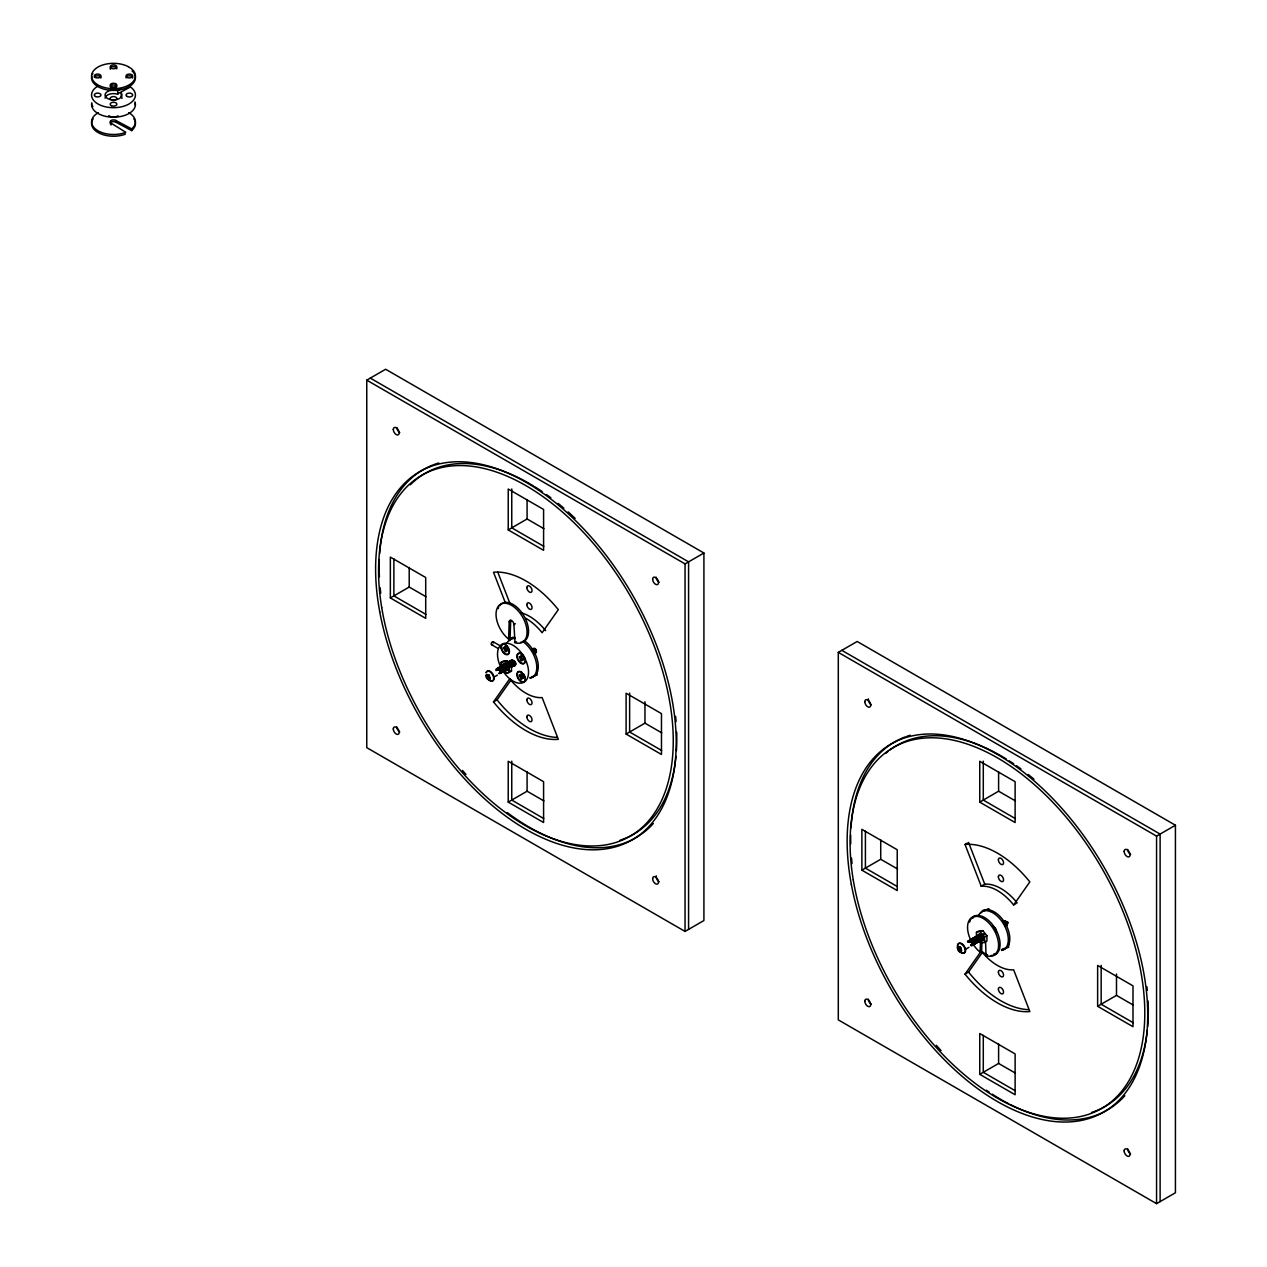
<?xml version="1.0" encoding="UTF-8"?>
<svg xmlns="http://www.w3.org/2000/svg" width="1267" height="1267" viewBox="0 0 1267 1267"><rect width="100%" height="100%" fill="white"/><g stroke="black" fill="none" stroke-linecap="round" stroke-linejoin="round"><path stroke-width="1.5" d="M502.872 665.919L504.123 664.035L503.585 665.777A3.088 1.774 42.5 0 1 506.04 667.962L506.42 669.309A2.867 1.615 45.1 0 1 504.314 670.116L503.838 669.863M976.524 941.951L977.443 942.157A2.819 1.568 40.6 0 0 978.583 941.508L978.599 940.747A3.088 1.647 43.5 0 0 976.778 938.166L975.907 936.82A2.819 1.568 40.8 0 1 977.047 936.17L977.966 936.376A3.088 1.774 42.5 0 1 980.373 938.578C983.018 944.992 985.045 931.435 982.289 940.367L983.525 936.915M499.832 672.191A3.088 1.805 42.7 0 0 500.322 672.429L501.241 672.634A2.819 1.568 40.8 0 0 502.365 671.969L502.065 670.322A3.088 1.647 43.5 0 0 500.576 668.643L499.705 667.297A2.819 1.568 40.8 0 1 500.845 666.632L501.764 666.854A3.072 1.805 42.8 0 1 504.218 669.071L504.551 670.401A2.867 1.615 44.8 0 1 502.445 671.177L501.97 670.94M496.585 669.404A2.882 1.631 44.3 0 1 498.232 668.469L498.691 668.628A2.455 1.378 44.5 0 1 501.89 669.103A2.455 1.378 44.5 0 1 501.415 671.763L501.431 672.508A2.819 1.568 40.7 0 1 500.307 673.173L499.388 672.951A2.455 1.378 44.5 0 0 500.022 670.18A2.455 1.378 44.5 0 0 496.822 669.641L496.902 668.913A2.819 1.568 40.8 0 1 498.026 668.263L498.945 668.469A3.072 1.774 42.5 0 1 501.384 670.686L501.748 672.017A2.867 1.615 44.8 0 1 500.544 673.03L499.641 672.809M500.956 666.885A2.455 1.378 44.5 0 1 504.123 668.517A2.455 1.378 44.5 0 1 503.284 670.671L503.3 671.431A2.819 1.568 40.8 0 1 502.175 672.096L501.257 671.874A2.455 1.378 44.5 0 0 502.065 669.8A2.455 1.378 44.5 0 0 498.897 668.152M497.947 669.562A3.072 1.647 43.5 0 1 497.82 669.134L497.836 668.374A2.819 1.568 40.6 0 1 498.976 667.725L499.42 667.772A2.867 1.615 44.8 0 1 500.608 666.775A2.819 1.568 40.8 0 1 501.78 666.094L502.223 666.157A2.867 1.615 44.8 0 1 503.411 665.159A2.819 1.568 40.8 0 1 504.583 664.478L505.501 664.684A3.072 1.774 42.5 0 1 507.307 665.999L505.422 664.446L508.415 668.723L507.465 667.028L508.146 669.435L507.148 668.453L506.262 670.528L506.135 669.055A3.088 1.647 43.5 0 0 504.314 666.474L502.476 665.698A2.867 1.615 44.8 0 0 501.273 666.711L501.289 667.123A2.455 1.378 44.5 0 1 504.504 667.677A2.455 1.378 44.5 0 1 504.028 670.338L504.979 670.465A2.819 1.568 40.6 0 0 506.119 669.815L508.827 668.485L508.7 667.155M502.635 665.999A2.455 1.378 44.5 0 1 505.802 667.63A2.455 1.378 44.5 0 1 504.979 669.8L505.913 669.926A2.819 1.568 40.6 0 0 507.053 669.277L508.336 667.899L507.544 669.926L507.085 668.517A3.088 1.647 43.5 0 0 505.248 665.935L503.411 665.159M508.59 639.106L509.191 621.875A3.342 1.932 60 0 1 511.551 620.513A3.342 1.932 60 0 1 513.911 624.599L515.035 642.702A21.935 12.67 60 0 0 524.253 620.292A21.935 12.67 60 0 0 498.533 605.974A21.935 12.67 60 0 0 508.59 639.106L510.078 638.235L510.68 621.004A3.342 1.932 60 0 1 510.759 620.355M506.832 669.514L508.162 668.2L508.621 669.166L506.848 670.386L508.843 668.073L508.146 667.519L508.289 669.119M511.219 667.06A2.867 1.615 45.1 0 0 512.042 666.078L511.694 664.747A3.072 1.774 42.5 0 0 509.255 662.546L508.32 662.324A2.819 1.568 40.8 0 0 507.354 662.689A2.867 1.615 44.8 0 1 508.083 662.451L509.936 663.227A3.088 1.647 43.5 0 1 511.757 665.824L511.725 666.569A2.819 1.568 40.6 0 1 511.33 667.076M511.06 665.682A3.088 1.774 42.6 0 0 511.535 665.919L512.47 666.141A2.819 1.568 40.8 0 0 513.594 665.492L513.626 664.732A2.455 1.378 44.5 0 0 514.671 663.1A2.455 1.378 44.5 0 0 512.074 660.836L511.139 660.693A2.819 1.568 40.8 0 0 509.999 661.358L509.967 662.103A2.455 1.378 44.5 0 1 513.119 662.609A2.455 1.378 44.5 0 1 512.644 665.27L512.66 666.03A2.819 1.568 40.6 0 1 511.535 666.68M509.065 661.897A2.819 1.568 40.8 0 1 510.189 661.231L510.649 661.295A2.867 1.615 44.8 0 1 511.836 660.297L513.673 661.073A3.088 1.647 43.5 0 1 515.495 663.655L515.479 664.415A2.819 1.568 40.6 0 1 514.339 665.064L513.42 664.858A3.088 1.774 42.5 0 1 512.929 664.605M968.4 941.904L968.431 941.143A2.819 1.568 40.8 0 1 969.556 940.494L970.474 940.7A3.072 1.774 42.5 0 1 972.913 942.917M972.137 939.734L972.169 938.99A2.819 1.568 40.8 0 1 973.294 938.324L974.212 938.546A3.072 1.805 42.7 0 1 976.683 940.763M973.214 939.639A3.072 1.647 43.5 0 1 973.088 939.195L973.104 938.451A2.819 1.568 40.8 0 1 974.228 937.786L975.162 937.992A3.088 1.774 42.5 0 1 977.57 940.193L977.95 941.555A2.867 1.615 45.1 0 1 975.843 942.347L975.368 942.094M970.886 945.261A2.455 1.378 44.5 0 0 971.346 942.6A2.455 1.378 44.5 0 0 968.146 942.062A2.882 1.631 44.3 0 1 969.762 940.7L971.156 941.413A3.072 1.647 43.5 0 1 972.977 943.994L972.961 944.754A2.819 1.568 40.7 0 1 971.821 945.404M969.984 940.557L970.063 940.209A2.867 1.615 44.8 0 1 971.631 939.623L972.09 939.781A2.455 1.378 44.5 0 1 975.289 940.257A2.455 1.378 44.5 0 1 974.814 942.917L974.83 943.662A2.819 1.568 40.8 0 1 973.705 944.327L972.771 944.105A3.088 1.774 42.5 0 1 972.296 943.852L971.995 943.456A3.088 1.821 42.7 0 0 970.031 941.46L968.622 941.033A2.819 1.568 40.7 0 0 967.481 941.682M975.099 942.236A3.088 1.774 42.5 0 0 975.574 942.474L976.509 942.696A2.819 1.568 40.6 0 0 977.633 942.046L977.665 941.286A3.088 1.647 43.5 0 0 975.843 938.704L974.972 937.358A2.819 1.568 40.8 0 1 976.113 936.709L977.031 936.915A3.072 1.774 42.5 0 1 979.47 939.132L979.819 940.462A2.867 1.615 45.1 0 1 977.712 941.254M974.687 938.277L974.671 937.865A2.867 1.615 44.8 0 1 975.875 936.851L977.712 937.628A3.088 1.647 43.5 0 1 979.534 940.209L979.518 940.969A2.819 1.568 40.6 0 1 978.377 941.619L977.459 941.413M981.941 941.729L981.608 951.311L980.12 952.166L980.452 942.6M983.461 939.639L984.142 937.121M983.572 936.867L983.588 939.417L982.986 938.768A3.437 1.98 60 0 0 980.12 934.444A3.437 1.98 60 0 0 978.187 936.962M983.034 937.802L983.525 937.881A2.455 1.378 44.5 0 0 983.398 936.947L983.398 939.671L983.113 937.152A2.455 1.378 44.5 0 1 983.335 938.071L983.255 939.37L982.289 937.517A3.072 1.774 42.5 0 0 979.834 935.315M505.644 669.657L506.562 670.496L504.456 669.594M501.035 671.478L501.51 671.732A2.867 1.615 44.8 0 0 503.617 670.94L503.601 670.528A2.455 1.378 44.5 0 1 501.336 670.797A3.088 1.774 42.5 0 0 502.191 671.32L503.11 671.542A2.819 1.568 40.8 0 0 504.25 670.892L504.266 670.132A3.088 1.647 43.5 0 0 502.445 667.551L501.574 666.204A2.819 1.568 40.8 0 1 502.714 665.555L503.157 665.618A2.867 1.615 44.8 0 1 504.345 664.621L504.963 664.415M507.529 669.008C508.986 669.467 507.196 667.012 507.402 669.641L507.133 668.786L507.734 669.673L508.811 668.818L508.526 667.297M507.228 665.713L505.596 664.937A3.437 1.98 60 0 0 502.651 665.634M982.654 936.677C981.228 933.827 983.414 936.566 980.721 934.777A3.072 1.774 42.5 0 1 982.574 936.075M983.113 939.686L982.606 939.005L981.687 940.51L979.898 939.576M505.834 664.209L505.676 664.89A3.437 1.98 60 0 1 507.402 669.53A3.437 1.98 60 0 1 504.298 669.689M980.5 939.259L980.991 940.352L981.877 939.718M504.694 663.892L504.504 664.684L505.058 663.924M488.983 678.811L487.811 676.166L488.159 674.868L489.458 675.216L487.066 675.501L487.668 678.447L490.076 678.178M960.94 950.234L959.341 948.397L959.689 947.098L960.988 947.447L958.596 947.732L958.248 949.031L960.497 951.042L959.895 948.08M506.182 669.784L505.185 670.18L505.153 668.533A3.072 1.805 42.7 0 0 502.698 666.299L502.223 666.585A2.455 1.378 44.5 0 0 502.365 667.535M505.818 664.684L507.37 665.508L507.212 666.695M982.527 936.265L981.26 934.666L982.511 934.46L981.418 935.062L982.289 935.901M983.097 939.1A2.819 1.568 40.6 0 0 983.255 938.799L983.445 938.704M506.832 649.543L507.75 647.817L504.931 649.448L503.395 648.561L503.395 647.374L504.931 648.261L504.931 646.487L507.497 650.921L505.961 650.034L505.961 651.808L504.931 651.222L504.931 649.448M507.386 666.632A3.088 1.647 43.5 0 0 506.182 665.397L507.37 665.508M507.133 664.462L506.673 665.096M507.465 666.695L505.897 665.127L506.673 664.732M493.497 701.902L509.698 678.843A45.85 26.464 60 0 0 542.118 697.563L558.319 739.326A91.683 52.945 60 0 1 493.497 701.902L497.028 699.859L511.076 679.872M965.011 974.133L981.228 951.074A45.85 26.464 60 0 0 1013.632 969.793L1029.849 1011.557A91.683 52.945 60 0 1 965.011 974.133L968.542 972.09L982.59 952.103M965.011 844.456L981.228 886.235A45.85 26.464 60 0 1 1013.632 904.955L1029.849 881.895A91.683 52.945 60 0 0 965.011 844.456L967.37 843.093M977.475 936.234A2.867 1.615 44.8 0 1 978.678 935.22L980.515 936.012A3.088 1.647 43.5 0 1 982.353 938.594L982.321 939.338C984.237 941.001 981.482 937.406 983.335 939.005L983.065 938.166L983.794 938.72M520.816 660.392L519.28 656.544L520.816 657.43L520.816 655.657L521.846 656.243L521.846 658.016L523.382 658.903L523.382 660.091L521.846 659.204L521.846 660.978L520.816 660.392L522.717 658.713M520.816 678.669L519.28 674.82L520.816 675.707L520.816 673.933L521.846 674.519L521.846 676.293L523.382 677.196L523.382 678.368L521.846 677.481L521.846 679.255L520.816 678.669L522.717 676.99M504.82 669.926L505.359 669.499A2.455 1.378 44.5 0 0 503.743 666.648A2.455 1.378 44.5 0 0 501.494 666.933L500.608 666.775A21.935 12.67 60 0 1 510.078 643.921A21.935 12.67 60 0 1 528.022 676.483A21.935 12.67 60 0 1 502.872 670.845M506.23 664.446L504.345 664.621M503.949 664.177L503.807 665.207L504.535 663.797M121.965 98.446A8.473 4.894 0 0 0 121.22 96.466L121.22 92.998A8.473 4.894 0 0 1 114.648 99.871A8.473 4.894 0 0 1 105.129 94.265A8.473 4.894 0 0 1 117.166 90.606L120.999 88.959M105.05 98.177A8.473 4.894 0 0 1 117.166 94.075L130.438 86.98L131.245 87.581A21.935 12.67 0 0 1 127.413 104.813A21.935 12.67 0 0 1 97.369 103.609A21.935 12.67 0 0 1 97.717 86.219M366.765 380.148L385.627 369.251L703.914 553.014L703.914 920.523L685.051 931.419L366.765 747.657L366.765 380.148L685.051 563.894L703.914 553.014M390.347 597.929L425.712 618.344L425.712 577.514L390.347 557.1L390.347 597.929L409.209 587.049L426.045 596.757M508.225 529.907L508.225 489.03L543.591 509.445L543.591 550.321L508.225 529.907L527.088 518.979L527.088 499.531M509.191 621.875L510.68 621.004M513.911 624.599L515.4 623.728M513.135 637.111L510.775 638.473L513.483 638.235M514.497 642.512L516.54 641.831M500.988 667.82L500.988 662.403L503.347 661.057L507.402 660.693L511.472 665.729L511.472 671.146L509.112 672.508L505.058 672.872L503.031 670.354M500.988 662.403L507.402 660.693M503.68 665.476L503.015 665.096M505.359 664.747L505.026 664.272M487.066 675.501L488.159 674.868M486.718 676.8L487.811 676.166M505.422 664.446L506.974 665.127M506.958 665.381L507.782 665.27M506.768 665.983L507.006 666.331M487.668 678.447L488.761 677.829M508.146 666.901L507.386 667.076M509.112 672.508L509.112 667.091L511.472 665.729M507.608 668.517L508.415 668.723L507.703 668.137M494.558 676.752L497.44 675.089M508.225 802.106L543.591 822.521L543.591 781.691L508.225 761.277L508.225 802.106L527.088 791.21L543.923 800.934M626.104 734.052L661.469 754.467L661.469 713.622L626.104 693.207L626.104 734.052L644.966 723.156L661.802 732.88M838.295 652.378L857.157 641.482L1175.428 825.245L1175.428 1192.754L1156.565 1203.65L838.295 1019.887L838.295 652.378L1156.565 836.125L1175.428 825.245M861.861 870.16L897.226 890.574L897.226 849.745L861.861 829.331L861.861 870.16L880.723 859.279L897.574 869.004M979.755 802.138L979.755 761.261L1015.12 781.691L1015.12 822.552L979.755 802.138L998.602 791.21L998.602 771.761M981.228 886.235L984.76 884.192A45.85 26.464 60 0 1 1017.179 902.912M986.359 910.339L988.719 908.977L990.746 911.511M1013.632 904.955L1015.991 903.593M976.429 937.802L976.429 932.385L978.789 931.023L982.844 930.659L986.914 935.711L986.914 941.128L984.554 942.474L980.484 942.838L978.457 940.32M976.429 932.385L982.844 930.659M958.596 947.732L959.689 947.098M958.248 949.031L959.341 948.397M959.198 950.693L960.291 950.06M984.554 942.474L984.554 937.073L986.914 935.711M966.072 948.983L968.954 947.32M985.552 941.254L986.027 955.587L987.531 954.716M979.755 1074.337L1015.12 1094.751L1015.12 1053.922L979.755 1033.508L979.755 1074.337L998.602 1063.456L1015.453 1073.165M1097.634 1006.283L1132.999 1026.698L1132.999 985.869L1097.634 965.438L1097.634 1006.283L1116.496 995.387L1133.332 1005.111M505.976 665.08L507.085 664.494M979.391 934.159L978.362 935.458L979.058 936.836L978.33 936.345M519.28 676.008L522.606 674.678M93.172 118.797A21.935 12.67 0 0 0 99.396 133.241A21.935 12.67 0 0 0 125.132 134.286L125.132 132.56A21.935 12.67 0 0 1 96.213 129.614A21.935 12.67 0 0 1 98.272 112.7M981.719 935.299L982.875 934.824M508.764 671.383L511.472 671.146M532.029 676.673L537.097 675.073L537.097 669.657M988.719 908.977L982.305 910.704L985.013 910.466M1002.213 949.031L1008.627 947.304L1008.627 943.693M510.87 666.331A2.867 1.615 45.1 0 0 512.977 665.539L512.628 664.209A3.072 1.774 42.5 0 0 510.189 662.008L509.255 661.77A2.819 1.568 40.8 0 0 508.289 662.15M507.386 662.863L508.305 663.069A3.072 1.774 42.5 0 1 510.744 665.286L511.076 666.204M499.784 668.485A3.072 1.663 43.1 0 1 499.657 668.042A2.455 1.378 44.5 0 1 501.875 667.725A2.455 1.378 44.5 0 1 503.585 670.512L503.284 669.61A3.072 1.774 42.5 0 0 500.829 667.408L499.911 667.186A2.819 1.568 40.8 0 0 498.77 667.836L499.641 669.182A3.072 1.647 43.5 0 1 501.463 671.763M974.766 941.824A3.088 1.774 42.5 0 0 972.327 939.623L971.425 939.417A2.819 1.568 40.8 0 0 970.3 940.066L969.192 941.967M971.235 939.528A2.819 1.568 40.8 0 1 972.359 938.863L972.803 938.926A2.867 1.615 44.8 0 1 974.006 937.928L974.893 938.15M503.126 670.797L504.044 671.003A2.819 1.568 40.8 0 0 505.185 670.354L504.868 668.707A3.088 1.647 43.5 0 0 503.379 667.012L501.97 666.299A2.867 1.615 44.8 0 0 500.322 667.25M977.902 940.621A3.088 1.774 42.5 0 0 978.393 940.843L979.312 941.08A2.819 1.568 40.6 0 0 980.452 940.431L980.468 939.671A3.088 1.647 43.5 0 0 978.647 937.089L976.809 936.313A2.867 1.615 44.8 0 0 975.606 937.327L975.178 937.247A2.819 1.568 40.8 0 0 974.038 937.897M974.64 943.028L975.574 943.234A2.819 1.568 40.8 0 0 976.699 942.585L976.398 940.938A3.088 1.647 43.5 0 0 974.909 939.243L973.499 938.53A2.867 1.615 44.8 0 0 971.852 939.481M970.902 945.198L971.837 945.404M498.707 673.347L499.61 673.569A2.882 1.615 45 0 0 500.782 672.143L500.465 671.225A3.088 1.821 42.7 0 0 498.501 669.229L497.092 668.802A2.819 1.568 40.7 0 0 495.967 669.451L495.935 670.211A3.088 1.663 43.1 0 0 496.046 670.639M501.146 671.003A2.455 1.378 44.5 0 0 503.395 670.702L504.282 670.877A2.867 1.615 45 0 0 505.485 669.847L505.47 669.435A2.455 1.378 44.5 0 1 503.205 669.72M974.909 942.87L975.812 943.107A2.867 1.615 45 0 0 977.015 942.094L976.667 940.763M972.106 944.501L972.993 944.723A2.867 1.615 45 0 0 974.212 943.709L973.864 942.379A3.072 1.774 42.5 0 0 971.409 940.177L970.49 939.956A2.819 1.568 40.6 0 0 969.366 940.605L969.334 941.365A3.072 1.647 43.5 0 0 969.477 941.793M971.171 945.039L972.058 945.261A2.867 1.615 44.8 0 0 973.278 944.248L972.929 942.917M979.834 935.299L978.916 935.094A2.819 1.568 40.8 0 0 977.776 935.743A2.867 1.615 44.8 0 0 976.54 936.772M507.592 663.069L508.051 663.227A2.455 1.378 44.5 0 1 510.791 663.243A2.455 1.378 44.5 0 1 511.599 666.252M499.626 668.089L498.01 668.01L497.662 669.736M975.828 937.612L974.941 937.39A2.867 1.615 44.8 0 0 973.8 938.039M971.551 939.655A2.455 1.378 44.5 0 1 974.719 941.286A2.455 1.378 44.5 0 1 973.88 943.456L974.64 943.772A2.819 1.568 40.8 0 0 975.764 943.123L975.796 942.379A3.088 1.647 43.5 0 0 973.975 939.781L972.122 939.005A2.867 1.615 44.8 0 0 970.918 940.019L971.06 940.89M986.027 955.587L986.565 955.761A21.935 12.67 60 0 0 997.493 938.008A21.935 12.67 60 0 0 975.242 916.326A21.935 12.67 60 0 0 971.013 940.621M513.198 664.462L513.673 664.7A2.867 1.615 45.1 0 0 515.78 663.908L515.447 662.578M512.264 665.001L512.739 665.238A2.867 1.615 45.1 0 0 514.845 664.446L514.513 663.132A3.072 1.774 42.5 0 0 512.058 660.931M500.101 672.017L501.479 672.492A2.867 1.615 45 0 0 502.682 671.478L502.334 670.148A3.072 1.774 42.5 0 0 499.895 667.947L499.42 668.2A2.455 1.378 44.5 0 1 501.684 667.931A2.455 1.378 44.5 0 1 503.395 670.702M980.04 939.401L980.515 939.639A2.867 1.615 45.1 0 0 982.622 938.847L983.049 938.483M973.499 943.171L973.975 943.424A2.867 1.615 44.8 0 0 976.081 942.632M110.609 124.514A3.342 1.932 0 0 0 111.148 124.91L111.148 123.184A3.342 1.932 0 0 1 111.148 120.46A3.342 1.932 0 0 1 115.867 120.46L131.689 128.901L131.689 130.628L115.867 122.186A3.342 1.932 0 0 0 112.225 121.775A3.342 1.932 0 0 0 110.166 123.548M508.748 668.849L508.241 668.707M370.297 378.104L688.583 561.851L688.583 929.376M841.826 650.335L1160.113 834.082L1160.113 1201.607M527.088 518.979L543.923 528.703M998.602 791.21L1015.453 800.934M543.749 546.33L511.757 527.832L511.757 488.935M1015.279 818.561L983.287 800.063L983.287 761.166M493.196 641.767L501.399 646.503M491.517 644.665L498.089 648.451M425.87 614.368L393.879 595.886L393.879 558.937M661.643 750.476L629.636 732.009L629.636 693.112M897.4 886.599L865.409 868.117L865.409 831.168M1133.157 1022.707L1101.166 1004.24L1101.166 965.343M543.749 818.545L511.757 800.063L511.757 761.182M1015.279 1090.776L983.287 1072.294L983.287 1035.345M972.09 939.781L973.04 940.336A3.088 1.647 43.5 0 1 974.513 942.014L974.861 942.917M982.939 937.437L983.366 938.752M507.592 667.408L507.972 667.186A2.455 1.378 44.5 0 1 508.067 668.01A3.088 1.647 43.5 0 0 507.671 667.091M111.148 123.184L125.766 132.306M506.452 664.811L507.449 664.858L507.196 666.22M488.365 675.849L489.331 678.051M982.59 938.435L983.319 939.338L982.416 939.29A2.819 1.568 40.6 0 1 981.181 940.003L980.262 939.781A2.455 1.378 44.5 0 0 981.529 938.023A2.455 1.378 44.5 0 0 978.932 935.759L977.981 935.632A2.819 1.568 40.8 0 0 976.841 936.281L976.825 937.042A2.455 1.378 44.5 0 0 975.764 938.673M980.484 932.021L984.554 937.073M505.058 662.039L509.112 667.091M983.857 938.689L983.778 939.069M982.495 939.243L982.939 939.94L982.891 939.021M507.386 669.198L507.592 669.119A2.819 1.568 40.6 0 0 507.988 668.738L508.431 669.419M503.648 664.304L503.886 665.159M980.468 934.238L979.85 934.555A2.819 1.568 40.8 0 0 978.71 935.204M978.742 937.026L978.409 935.695A2.867 1.615 44.8 0 1 979.613 934.682L981.45 935.474A3.088 1.647 43.5 0 1 982.654 936.693M507.148 668.453L507.481 669.261M968.542 842.412L984.76 884.192M497.725 572.003L509.714 602.886M505.47 603.108L493.497 572.225A91.683 52.945 60 0 1 558.319 609.665L542.118 632.724A45.85 26.464 60 0 0 525.9 618.344M503.332 670.686L502.999 669.784A3.088 1.647 43.5 0 0 501.51 668.105L500.101 667.376A2.867 1.615 44.8 0 0 498.533 667.962L498.485 668.738A2.455 1.378 44.5 0 0 498.628 669.689M508.019 669.657L507.782 669.847M507.956 666.901L508.289 668.232A2.867 1.615 45.1 0 1 507.814 669.103M972.201 943.931L972.312 944.374A2.882 1.615 45 0 1 971.14 945.816M977.475 936.234L977.601 937.105M975.733 938.182L976.097 937.453A3.072 1.805 42.8 0 1 978.552 939.686L978.884 941.001A2.867 1.615 45 0 1 977.681 942.03M510.759 662.166L511.124 661.453A3.088 1.774 42.6 0 1 513.531 663.639L513.911 665.001A2.867 1.615 45.1 0 1 511.805 665.793M983.176 939.655L982.986 938.768A3.437 1.98 60 0 1 980.12 939.987A2.455 1.378 44.5 0 0 981.07 939.766M980.737 939.512L980.753 939.924A2.867 1.615 45.1 0 1 978.647 940.716A2.455 1.378 44.5 0 0 979.66 939.116A2.455 1.378 44.5 0 0 977.047 936.851A2.455 1.378 44.5 0 0 975.954 938.483M976.081 942.632L975.733 941.302A3.072 1.805 42.8 0 0 973.278 939.069L972.818 939.354A2.455 1.378 44.5 0 1 975.083 939.085A2.455 1.378 44.5 0 1 976.778 941.856A2.455 1.378 44.5 0 1 974.529 942.141M1156.565 836.125L1156.565 1203.65M1116.496 974.006L1116.496 995.387M998.602 1044.008L998.602 1063.456M880.723 839.831L880.723 859.279M685.051 563.894L685.051 931.419M644.966 701.775L644.966 723.156M527.088 771.777L527.088 791.21M409.209 567.6L409.209 587.049M117.783 90.812L117.783 94.281M115.867 120.46L115.867 122.186M973.024 939.164A2.455 1.378 44.5 0 1 975.273 938.879A2.455 1.378 44.5 0 1 976.984 941.666A2.455 1.378 44.5 0 1 974.735 941.951A2.455 1.378 44.5 0 1 972.66 943.234M971.361 939.845A2.455 1.378 44.5 0 1 974.782 941.999L975.147 943.171A2.867 1.615 44.8 0 1 973.04 943.963M969.223 942.458A2.455 1.378 44.5 0 1 970.316 940.827L972.106 940.874A3.088 1.647 43.5 0 1 973.579 942.553L973.895 944.2A2.819 1.568 40.8 0 1 972.771 944.865L971.837 944.644A2.455 1.378 44.5 0 0 972.913 943.091A2.455 1.378 44.5 0 0 970.316 940.827A2.455 1.378 44.5 0 1 972.47 940.51A2.455 1.378 44.5 0 1 974.165 943.282A2.455 1.378 44.5 0 1 971.916 943.567M970.031 940.985A2.455 1.378 44.5 0 1 973.23 941.524A2.455 1.378 44.5 0 1 972.755 944.184M983.588 934.222A3.072 1.774 42.5 0 1 984.031 934.587M962.302 953.338A5.543 3.199 60 0 1 957.377 945.72A5.543 3.199 60 0 1 962.936 945.23A5.543 3.199 60 0 1 964.06 953.18M957.947 947.098A5.543 3.199 60 0 1 962.081 943.804A5.543 3.199 60 0 1 965.28 952.087A5.543 3.199 60 0 1 958.961 949.727M968.336 941.872A2.455 1.378 44.5 0 1 971.551 942.41A2.455 1.378 44.5 0 1 971.076 945.071M974.703 938.293A2.455 1.378 44.5 0 1 977.902 938.831A2.455 1.378 44.5 0 1 977.427 941.492M974.893 938.087A2.455 1.378 44.5 0 1 978.092 938.625A2.455 1.378 44.5 0 1 977.617 941.286M978.362 940.938A2.455 1.378 44.5 0 0 979.47 939.306A2.455 1.378 44.5 0 0 976.857 937.042A2.455 1.378 44.5 0 1 979.518 937.089A2.455 1.378 44.5 0 1 980.325 940.098M976.018 938.023A3.072 1.647 43.5 0 1 975.891 937.58M976.572 937.2A2.455 1.378 44.5 0 1 979.328 937.295A2.455 1.378 44.5 0 1 980.12 940.304M980.246 940.542A2.819 1.568 40.6 0 0 981.387 939.892L981.402 939.132A3.088 1.647 43.5 0 0 979.581 936.551L977.76 936.503A3.072 1.647 43.5 0 0 977.886 936.947M979.581 940.177A2.867 1.615 45.1 0 0 981.687 939.385L981.355 938.055A3.072 1.774 42.5 0 0 978.9 935.854A2.455 1.378 44.5 0 0 977.823 937.406M977.506 936.661A2.455 1.378 44.5 0 1 979.755 936.376A2.455 1.378 44.5 0 1 981.466 939.164M978.567 937.057A2.455 1.378 44.5 0 1 980.69 935.838A2.455 1.378 44.5 0 1 982.004 939.211M978.758 936.867A2.455 1.378 44.5 0 1 980.88 935.648A2.455 1.378 44.5 0 1 982.194 939.021M982.939 937.152A3.088 1.647 43.5 0 1 983.287 938.055M983.556 938.309A2.867 1.615 45.1 0 1 983.493 938.673M974.165 938.229A2.455 1.378 44.5 0 1 976.968 939.37A2.455 1.378 44.5 0 1 977.316 941.919M974.355 938.023A2.455 1.378 44.5 0 1 977.158 939.164A2.455 1.378 44.5 0 1 977.506 941.729M979.502 913.792A21.935 12.67 60 0 1 1003.385 923.691A21.935 12.67 60 0 1 1001.706 950.488M978.52 915.439A21.935 12.67 60 0 1 978.979 914.568M970.094 920.666A21.935 12.67 60 0 1 995.149 928.442A21.935 12.67 60 0 1 991.127 955.461M986.455 954.304A21.935 12.67 60 0 1 981.086 950.868M969.588 922.154A21.935 12.67 60 0 1 969.904 921.141M996.369 953.117A5.828 3.373 60 0 1 994.199 954.51M992.932 926.351A5.828 3.373 60 0 1 996.575 932.449M972.771 917.767A5.828 3.373 60 0 1 975.97 916.595M1147.3 1030.451A208.39 120.317 60 0 1 1091.521 1112.474M885.617 753.501A208.39 120.317 60 0 1 888.23 751.331M889.561 750.286A208.39 120.317 60 0 1 1006.315 759.028M1009.245 760.881A208.39 120.317 60 0 1 1013.648 763.779M1016.577 765.791A208.39 120.317 60 0 1 1020.949 768.926M1028.202 774.485A208.39 120.317 60 0 1 1033.951 779.189M1146.92 986.787A208.39 120.317 60 0 1 1147.284 990.366M1148.06 1000.962A208.39 120.317 60 0 1 1147.664 1026.713M1028.361 1009.641A91.683 52.945 60 0 1 968.542 972.09M1003.876 921.79A2.502 1.441 60 0 1 1006.663 922.313A2.502 1.441 60 0 1 1006.473 925.591M1124.858 1095.749A212.555 122.725 60 0 1 1010.195 1104.523M1008.69 1103.747A212.555 122.725 60 0 1 992.219 1094.181M989.226 1092.217A212.555 122.725 60 0 1 986.233 1090.19M941.08 1050.581A212.555 122.725 60 0 1 936.313 1045.307M852.058 863.571A212.555 122.725 60 0 1 851.519 858.092M850.727 843.822A212.555 122.725 60 0 1 850.711 835.175M850.996 827.842A212.555 122.725 60 0 1 905.319 736.871M906.95 736.285A212.555 122.725 60 0 1 910.26 735.224M871.3 704.785A4.165 2.407 60 0 1 868.449 698.846M871.3 1004.24A4.165 2.407 60 0 1 868.354 999.14M1130.639 1153.968A4.165 2.407 60 0 1 1127.693 1148.868M1130.639 854.512A4.165 2.407 60 0 1 1127.693 849.397M981.006 912.921A21.935 12.67 60 0 1 1005.65 924.15A21.935 12.67 60 0 1 1001.342 949.838M996.765 952.293A5.717 3.294 60 0 1 993.898 953.94M1007.677 921.996A2.582 1.489 60 0 1 1007.962 922.598M1006.932 921.568A2.882 1.663 60 0 1 1007.883 923.532M1005.444 921.172A2.582 1.489 60 0 1 1007.217 924.847M1003.005 921.806A2.882 1.663 60 0 1 1005.998 922.107A2.882 1.663 60 0 1 1006.41 926.05M1002.926 921.853A2.582 1.489 60 0 1 1005.808 923.073A2.582 1.489 60 0 1 1005.428 926.177M1003.021 921.473A2.882 1.663 60 0 1 1005.665 923.595A2.882 1.663 60 0 1 1005.475 926.589M1004.05 922.598A2.582 1.489 60 0 1 1005.159 924.229M1005.333 924.831A2.582 1.489 60 0 1 1005.333 925.924M1004.129 923.184A2.882 1.663 60 0 1 1004.874 924.482M994.88 927.682A5.717 3.294 60 0 1 996.353 930.231M973.072 917.926A5.717 3.294 60 0 1 973.468 917.023M974.117 916.437A5.717 3.294 60 0 1 975.923 916.263M980.12 952.166A21.935 12.67 60 0 1 973.309 944.58M983.683 934.032A3.342 1.932 60 0 1 984.253 934.618M499.483 605.864A21.935 12.67 60 0 1 524.015 616.031A21.935 12.67 60 0 1 520.563 642.369M498.216 608.572A21.935 12.67 60 0 1 498.565 607.59M675.96 756.351A208.39 120.317 60 0 1 619.991 840.243M410.35 484.786A208.39 120.317 60 0 1 533.328 485.894M534.785 486.797A208.39 120.317 60 0 1 542.133 491.548M546.505 494.589A208.39 120.317 60 0 1 550.876 497.773M558.113 503.395A208.39 120.317 60 0 1 563.863 508.178M568.139 511.9A208.39 120.317 60 0 1 575.17 518.393M675.58 716.346A208.39 120.317 60 0 1 676.087 721.699M676.689 732.199A208.39 120.317 60 0 1 676.42 750.697M556.846 737.41A91.683 52.945 60 0 1 497.028 699.859M521.054 612.737A45.85 26.464 60 0 1 545.649 630.681M532.52 649.163A2.502 1.441 60 0 1 535.308 650.351A2.502 1.441 60 0 1 534.943 653.344M640.294 834.937A212.555 122.725 60 0 1 507.275 812.59M465.971 774.406A212.555 122.725 60 0 1 462.423 770.384M380.749 593.178A212.555 122.725 60 0 1 380.163 587.682M379.387 576.897A212.555 122.725 60 0 1 379.292 559.539M379.609 553.663A212.555 122.725 60 0 1 438.746 462.993M653.329 823.518A212.555 122.725 60 0 1 641.688 833.955M399.77 432.554A4.165 2.407 60 0 1 396.824 427.438M399.77 732.009A4.165 2.407 60 0 1 396.824 726.91M659.109 881.737A4.165 2.407 60 0 1 656.258 875.814M659.109 582.282A4.165 2.407 60 0 1 656.163 577.166M492.657 644.349A1.663 0.966 -60 0 1 491.184 644.016A1.663 0.966 -60 0 1 492.467 641.799A1.663 0.966 -60 0 1 493.497 642.907M524.126 640.532A21.935 12.67 60 0 1 538 662.958A21.935 12.67 60 0 1 529.812 677.607M509.477 640.69A21.935 12.67 60 0 1 514.782 637.618M522.638 641.387A21.935 12.67 60 0 1 536.258 662.467A21.935 12.67 60 0 1 530.176 678.257M507.006 643.208A21.935 12.67 60 0 1 507.465 642.337M507.988 641.545A21.935 12.67 60 0 1 508.574 640.849M509.223 640.215A21.935 12.67 60 0 1 515.226 638.473M497.883 670.037A2.455 1.378 44.5 0 1 498.976 668.39A2.455 1.378 44.5 0 1 501.574 670.655A2.455 1.378 44.5 0 1 500.481 672.302M500.766 667.076A2.455 1.378 44.5 0 1 503.569 668.216A2.455 1.378 44.5 0 1 503.918 670.766M508.827 662.023A2.867 1.615 44.8 0 1 509.967 661.374L511.805 662.15A3.088 1.647 43.5 0 1 513.626 664.732M509.191 662.213A2.455 1.378 44.5 0 1 512.359 663.86A2.455 1.378 44.5 0 1 511.52 666.014M509.73 662.277A2.455 1.378 44.5 0 1 512.929 662.815A2.455 1.378 44.5 0 1 512.454 665.476L513.404 665.603A2.819 1.568 40.6 0 0 514.545 664.953L514.56 664.193A2.455 1.378 44.5 0 0 512.913 661.437A2.455 1.378 44.5 0 0 510.664 661.738A3.342 1.932 60 0 1 513.246 660.614A3.342 1.932 60 0 1 515.368 665.017A3.342 1.932 60 0 1 512.438 665.476M509.682 661.849A2.867 1.615 44.8 0 1 510.902 660.836A2.819 1.568 40.8 0 1 512.074 660.155L512.992 660.36A3.088 1.774 42.5 0 1 515.4 662.562M512.375 664.51A2.455 1.378 44.5 0 0 514.624 664.225A3.088 1.647 43.5 0 0 512.739 661.612L510.902 661.564A3.072 1.647 43.5 0 0 511.044 662.008M510.981 662.467A2.455 1.378 44.5 0 1 512.074 660.836M513.848 660.899A2.455 1.378 44.5 0 1 515.416 662.752M515.558 663.686A2.455 1.378 44.5 0 1 515.146 664.288M490.772 681.108A5.543 3.199 60 0 1 488.745 679.936M485.974 672.793A5.543 3.199 60 0 1 491.723 673.363A5.543 3.199 60 0 1 492.53 680.949M486.417 672.524A5.543 3.199 60 0 1 491.216 672.096A5.543 3.199 60 0 1 494.003 679.255A5.543 3.199 60 0 1 489.189 679.682M497.567 669.293A2.455 1.378 44.5 0 1 500.766 669.831A2.455 1.378 44.5 0 1 500.291 672.492M496.632 669.831A2.455 1.378 44.5 0 1 499.372 669.926A2.455 1.378 44.5 0 1 500.18 672.935M503.173 666.046A2.455 1.378 44.5 0 1 505.929 666.141A2.455 1.378 44.5 0 1 506.737 669.15M502.508 665.666A2.819 1.568 40.8 0 1 503.648 665.017L504.567 665.223A3.072 1.805 42.8 0 1 507.022 667.44L507.354 668.77A2.867 1.615 45 0 1 506.863 669.641M503.363 665.856A2.455 1.378 44.5 0 1 506.119 665.951A2.455 1.378 44.5 0 1 506.927 668.944M504.108 665.508A2.455 1.378 44.5 0 1 504.519 664.906M507.133 664.858A3.088 1.647 43.5 0 1 507.56 665.223M508.431 663.956A2.455 1.378 44.5 0 1 509.382 664.779M509.001 663.765A3.088 1.647 43.5 0 1 510.49 665.46M507.323 663.29A2.455 1.378 44.5 0 1 508.146 663.179M509.176 663.607A2.455 1.378 44.5 0 1 510.744 665.444M507.513 663.1A2.455 1.378 44.5 0 1 510.934 665.254M507.893 662.562A2.867 1.615 44.8 0 1 509.017 661.912L510.87 662.689A3.088 1.647 43.5 0 1 512.692 665.27M504.06 670.243A3.088 1.774 42.5 0 1 503.569 670.005M534.864 648.403A2.582 1.489 60 0 1 535.323 648.752M535.767 649.211A2.582 1.489 60 0 1 536.432 650.367M533.866 648.213A2.882 1.663 60 0 1 536.353 652.521M531.697 649.132A2.882 1.663 60 0 1 534.69 650.177A2.882 1.663 60 0 1 534.896 653.82M531.697 649.353A2.582 1.489 60 0 1 534.436 651.143A2.582 1.489 60 0 1 533.898 653.946M531.507 649.242A2.882 1.663 60 0 1 534.136 651.365A2.882 1.663 60 0 1 533.961 654.358M531.57 649.828A2.582 1.489 60 0 1 533.629 651.982M531.586 650.05A2.882 1.663 60 0 1 532.108 650.43M532.599 650.953A2.882 1.663 60 0 1 533.027 651.571M525.235 661.786A5.717 3.294 60 0 1 519.011 660.804A5.717 3.294 60 0 1 519.011 653.154A5.717 3.294 60 0 1 525.235 659.363M509.207 670.639A5.828 3.373 60 0 1 503.632 671.399M501.035 666.204A5.828 3.373 60 0 1 501.003 664.937M501.764 663.069A5.828 3.373 60 0 1 502.492 662.593M505.454 644.475A5.717 3.294 60 0 1 509.112 653.234A5.717 3.294 60 0 1 502.35 650.367A5.717 3.294 60 0 1 504.409 644.032M525.235 680.062A5.717 3.294 60 0 1 520.278 680.506A5.717 3.294 60 0 1 517.427 673.141A5.717 3.294 60 0 1 522.384 672.698M523.35 673.727A5.717 3.294 60 0 1 525.235 677.639M134.951 101.898A21.935 12.67 0 0 1 114.268 117.182A21.935 12.67 0 0 1 91.778 102.77M134.84 103.34A5.828 3.373 0 0 1 135.141 105.066M116.089 87.075A3.342 1.932 0 0 1 110.799 86.98M110.926 84.636A3.342 1.932 0 0 1 111.559 84.287M115.614 84.366A3.342 1.932 0 0 1 116.2 84.731M118.021 115.82A5.828 3.373 0 0 1 108.772 115.661M92.887 106.507A5.828 3.373 0 0 1 92.174 105.731M91.826 104.876A5.828 3.373 0 0 1 91.858 103.989M134.793 120.476A21.935 12.67 0 0 1 131.689 130.628M133.843 118.797A21.935 12.67 0 0 1 134.365 119.636M128.743 112.7A21.935 12.67 0 0 1 131.689 128.901M134.951 75.101A21.935 12.67 0 0 1 114.268 90.385A21.935 12.67 0 0 1 91.778 75.972M92.412 74.246A21.935 12.67 0 0 1 92.887 73.407M132.101 71.031A21.935 12.67 0 0 1 132.877 71.791M133.542 72.583A21.935 12.67 0 0 1 134.587 74.246M126.066 77.936A3.342 1.932 0 0 1 129.487 75.814A3.342 1.932 0 0 1 132.671 78.047M110.213 86.599A3.342 1.932 0 0 1 113.602 84.984A3.342 1.932 0 0 1 116.817 86.71M110.387 69.257A3.342 1.932 0 0 1 113.159 66.644A3.342 1.932 0 0 1 116.802 68.877M94.328 77.43A3.342 1.932 0 0 1 98.161 75.83A3.342 1.932 0 0 1 100.917 78.047M128.173 66.597L127.001 66.027A21.935 12.67 0 0 0 92.158 73.09A21.935 12.67 0 0 0 117.815 88.421A21.935 12.67 0 0 0 131.245 68.561L128.173 66.597M957.551 947.605A2.914 1.695 60 0 0 960.085 951.992A2.914 1.695 60 0 0 961.004 948.54A2.914 1.695 60 0 0 957.551 947.605M958.2 948.476A1.916 1.109 60 0 0 960.117 951.121A1.916 1.109 60 0 0 960.323 948.555A1.916 1.109 60 0 0 958.2 948.476M853.261 879.916A208.39 120.317 60 0 0 1095.876 1111.46A208.39 120.317 60 0 0 1043.169 792.667A208.39 120.317 60 0 0 853.261 879.916M851.297 884.208A212.555 122.725 60 0 0 1100.928 1113.614A212.555 122.725 60 0 0 1040.064 786.205A212.555 122.725 60 0 0 851.297 884.208M1124.146 1150.911A4.165 2.407 60 0 0 1128.58 1156.407A4.165 2.407 60 0 0 1128.58 1150.515A4.165 2.407 60 0 0 1124.146 1150.911M864.807 1001.183A4.165 2.407 60 0 0 869.241 1006.679A4.165 2.407 60 0 0 869.241 1000.787A4.165 2.407 60 0 0 864.807 1001.183M1124.146 851.44A4.165 2.407 60 0 0 1128.58 856.951A4.165 2.407 60 0 0 1128.58 851.044A4.165 2.407 60 0 0 1124.146 851.44M864.807 701.712A4.165 2.407 60 0 0 869.241 707.224A4.165 2.407 60 0 0 869.241 701.316A4.165 2.407 60 0 0 864.807 701.712M998.38 972.122A3.674 2.122 60 0 0 1002.26 976.952A3.674 2.122 60 0 0 1002.26 971.773A3.674 2.122 60 0 0 998.38 972.122M998.38 859.818A3.674 2.122 60 0 0 1002.26 864.664A3.674 2.122 60 0 0 1002.26 859.469A3.674 2.122 60 0 0 998.38 859.818M998.38 876.827A3.674 2.122 60 0 0 1002.26 881.674A3.674 2.122 60 0 0 1002.26 876.479A3.674 2.122 60 0 0 998.38 876.827M998.38 989.131A3.674 2.122 60 0 0 1002.26 993.962A3.674 2.122 60 0 0 1002.26 988.783A3.674 2.122 60 0 0 998.38 989.131M381.731 607.685A208.39 120.317 60 0 0 624.346 839.213A208.39 120.317 60 0 0 571.639 520.436A208.39 120.317 60 0 0 381.731 607.685M379.767 611.977A212.555 122.725 60 0 0 629.398 841.383A212.555 122.725 60 0 0 568.55 513.974A212.555 122.725 60 0 0 379.767 611.977M652.632 878.664A4.165 2.407 60 0 0 657.05 884.176A4.165 2.407 60 0 0 657.05 878.284A4.165 2.407 60 0 0 652.632 878.664M393.293 728.937A4.165 2.407 60 0 0 397.711 734.448A4.165 2.407 60 0 0 397.711 728.557A4.165 2.407 60 0 0 393.293 728.937M652.632 579.209A4.165 2.407 60 0 0 657.05 584.705A4.165 2.407 60 0 0 657.05 578.813A4.165 2.407 60 0 0 652.632 579.209M393.293 429.481A4.165 2.407 60 0 0 397.711 434.977A4.165 2.407 60 0 0 397.711 429.085A4.165 2.407 60 0 0 393.293 429.481M526.85 699.875A3.674 2.122 60 0 0 530.746 704.721A3.674 2.122 60 0 0 530.746 699.542A3.674 2.122 60 0 0 526.85 699.875M526.85 587.587A3.674 2.122 60 0 0 530.746 592.418A3.674 2.122 60 0 0 530.746 587.239A3.674 2.122 60 0 0 526.85 587.587M526.85 604.597A3.674 2.122 60 0 0 530.746 609.443A3.674 2.122 60 0 0 530.746 604.248A3.674 2.122 60 0 0 526.85 604.597M526.85 716.9A3.674 2.122 60 0 0 530.746 721.731A3.674 2.122 60 0 0 530.746 716.552A3.674 2.122 60 0 0 526.85 716.9M486.021 675.374A2.914 1.695 60 0 0 488.555 679.761A2.914 1.695 60 0 0 489.49 676.309A2.914 1.695 60 0 0 486.021 675.374M486.671 676.23A1.916 1.109 60 0 0 488.587 678.89A1.916 1.109 60 0 0 488.793 676.325A1.916 1.109 60 0 0 486.671 676.23M516.904 675.374A5.828 3.373 60 0 0 523.588 682.153A5.828 3.373 60 0 0 522.447 673.347A5.828 3.373 60 0 0 516.904 675.374M516.904 657.035A5.828 3.373 60 0 0 523.588 663.813A5.828 3.373 60 0 0 522.447 655.007A5.828 3.373 60 0 0 516.904 657.035M501.035 647.865A5.828 3.373 60 0 0 507.719 654.659A5.828 3.373 60 0 0 506.562 645.853A5.828 3.373 60 0 0 501.035 647.865M111.829 100.141A3.342 1.932 0 0 0 116.833 98.478A3.342 1.932 0 0 0 111.829 96.815A3.342 1.932 0 0 0 111.829 100.141M127.27 96.514A3.342 1.932 0 0 0 132.671 95.326A3.342 1.932 0 0 0 128.205 93.22A3.342 1.932 0 0 0 127.27 96.514M95.516 96.514A3.342 1.932 0 0 0 100.917 95.326A3.342 1.932 0 0 0 96.435 93.22A3.342 1.932 0 0 0 95.516 96.514M111.401 105.684A3.342 1.932 0 0 0 116.802 104.496A3.342 1.932 0 0 0 112.32 102.389A3.342 1.932 0 0 0 111.401 105.684M127.27 77.493A3.342 1.932 0 0 0 132.671 76.321A3.342 1.932 0 0 0 128.205 74.199A3.342 1.932 0 0 0 127.27 77.493M111.401 86.663A3.342 1.932 0 0 0 116.802 85.475A3.342 1.932 0 0 0 112.32 83.369A3.342 1.932 0 0 0 111.401 86.663M111.401 68.323A3.342 1.932 0 0 0 116.802 67.151A3.342 1.932 0 0 0 112.32 65.045A3.342 1.932 0 0 0 111.401 68.323M95.516 77.493A3.342 1.932 0 0 0 100.917 76.321A3.342 1.932 0 0 0 96.435 74.199A3.342 1.932 0 0 0 95.516 77.493"/></g></svg>
